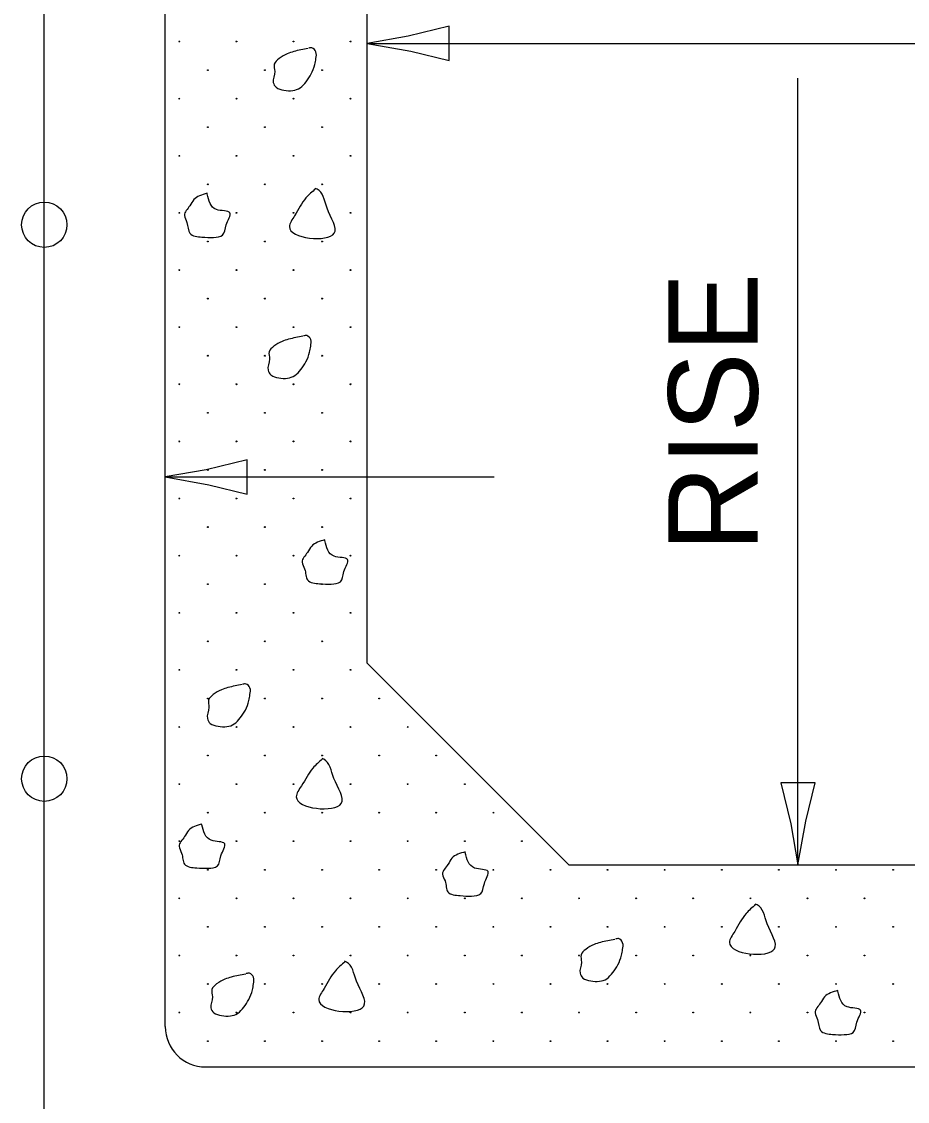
# Model space of a CAD drawing. Extents: x 2262347 to 2262977, y -3123475 to -3123075.
# Drawn here: x 2262546.06 to 2262576.26, y -3123434.48 to -3123397.68 of the extents above; entities that cross this region are included whole.
import ezdxf

# ---------------------------------------------------------------- set-up
doc = ezdxf.new("R2010")
doc.units = 0
doc.layers.add('RD_Pr_Roadway_Dimensions', color=7, linetype='Continuous')
doc.layers.add('RD_Pr_Roadway_Items', color=7, linetype='Continuous')

msp = doc.modelspace()

# ---------------------------------------------------------------- linework, layer by layer
at = {"layer": 'RD_Pr_Roadway_Dimensions'}
for p, q in [((2262557.844, -3123398.42), (2262599.143, -3123398.42)), ((2262572.53, -3123426.425), (2262572.53, -3123399.609)), ((2262550.959, -3123413.2), (2262562.176, -3123413.2))]:
    msp.add_line(p, q, dxfattribs=at)
for points in [[(2262560.643, -3123399.006), (2262560.644, -3123398.42), (2262560.644, -3123397.835), (2262559.244, -3123398.178), (2262557.844, -3123398.42), (2262559.337, -3123398.692)], [(2262553.757, -3123413.786), (2262553.759, -3123413.2), (2262553.759, -3123412.615), (2262552.358, -3123412.958), (2262550.959, -3123413.2), (2262552.452, -3123413.472)], [(2262573.116, -3123423.627), (2262572.53, -3123423.625), (2262571.945, -3123423.625), (2262572.288, -3123425.026), (2262572.53, -3123426.425), (2262572.802, -3123424.932)]]:
    msp.add_lwpolyline(points, close=True, dxfattribs=at)
at = {"layer": 'RD_Pr_Roadway_Items'}
for p, q in [((2262546.829, -3123437.438), (2262546.829, -3123372.051)), ((2262550.959, -3123431.934), (2262550.959, -3123377.555)), ((2262557.844, -3123419.544), (2262557.844, -3123389.945)), ((2262564.725, -3123426.425), (2262557.844, -3123419.544)), ((2262564.725, -3123426.425), (2262592.257, -3123426.425)), ((2262552.336, -3123433.308), (2262604.647, -3123433.308))]:
    msp.add_line(p, q, dxfattribs=at)
for centre, radius in [((2262551.44, -3123398.359), 0.0138), ((2262553.387, -3123398.359), 0.0138), ((2262555.333, -3123398.359), 0.0138), ((2262557.28, -3123398.359), 0.0138), ((2262552.413, -3123399.333), 0.0138), ((2262554.36, -3123399.333), 0.0138), ((2262556.307, -3123399.333), 0.0138), ((2262551.44, -3123400.306), 0.0138), ((2262553.387, -3123400.306), 0.0138), ((2262555.333, -3123400.306), 0.0138), ((2262557.28, -3123400.306), 0.0138), ((2262552.413, -3123401.28), 0.0138), ((2262554.36, -3123401.28), 0.0138), ((2262556.307, -3123401.28), 0.0138), ((2262551.44, -3123402.253), 0.0138), ((2262553.387, -3123402.253), 0.0138), ((2262555.333, -3123402.253), 0.0138), ((2262557.28, -3123402.253), 0.0138), ((2262552.413, -3123403.226), 0.0138), ((2262554.36, -3123403.226), 0.0138), ((2262556.307, -3123403.226), 0.0138), ((2262546.838, -3123404.603), 0.774), ((2262551.44, -3123404.2), 0.0138), ((2262553.387, -3123404.2), 0.0138), ((2262555.333, -3123404.2), 0.0138), ((2262557.28, -3123404.2), 0.0138), ((2262552.413, -3123405.173), 0.0138), ((2262554.36, -3123405.173), 0.0138), ((2262556.307, -3123405.173), 0.0138), ((2262551.44, -3123406.147), 0.0138), ((2262553.387, -3123406.147), 0.0138), ((2262555.333, -3123406.147), 0.0138), ((2262557.28, -3123406.147), 0.0138), ((2262552.413, -3123407.12), 0.0138), ((2262554.36, -3123407.12), 0.0138), ((2262556.307, -3123407.12), 0.0138), ((2262551.44, -3123408.093), 0.0138), ((2262553.387, -3123408.093), 0.0138), ((2262555.333, -3123408.093), 0.0138), ((2262557.28, -3123408.093), 0.0138), ((2262552.413, -3123409.067), 0.0138), ((2262554.36, -3123409.067), 0.0138), ((2262556.307, -3123409.067), 0.0138), ((2262551.44, -3123410.04), 0.0138), ((2262553.387, -3123410.04), 0.0138), ((2262555.333, -3123410.04), 0.0138), ((2262557.28, -3123410.04), 0.0138), ((2262552.413, -3123411.014), 0.0138), ((2262554.36, -3123411.014), 0.0138), ((2262556.307, -3123411.014), 0.0138), ((2262551.44, -3123411.987), 0.0138), ((2262553.387, -3123411.987), 0.0138), ((2262555.333, -3123411.987), 0.0138), ((2262557.28, -3123411.987), 0.0138), ((2262552.413, -3123412.96), 0.0138), ((2262554.36, -3123412.96), 0.0138), ((2262556.307, -3123412.96), 0.0138), ((2262551.44, -3123413.934), 0.0138), ((2262553.387, -3123413.934), 0.0138), ((2262555.333, -3123413.934), 0.0138), ((2262557.28, -3123413.934), 0.0138), ((2262552.413, -3123414.907), 0.0138), ((2262554.36, -3123414.907), 0.0138), ((2262556.307, -3123414.907), 0.0138), ((2262551.44, -3123415.881), 0.0138), ((2262553.387, -3123415.881), 0.0138), ((2262555.333, -3123415.881), 0.0138), ((2262557.28, -3123415.881), 0.0138), ((2262552.413, -3123416.854), 0.0138), ((2262554.36, -3123416.854), 0.0138), ((2262556.307, -3123416.854), 0.0138), ((2262551.44, -3123417.828), 0.0138), ((2262553.387, -3123417.828), 0.0138), ((2262555.333, -3123417.828), 0.0138), ((2262557.28, -3123417.828), 0.0138), ((2262552.413, -3123418.801), 0.0138), ((2262554.36, -3123418.801), 0.0138), ((2262556.307, -3123418.801), 0.0138), ((2262551.44, -3123419.774), 0.0138), ((2262553.387, -3123419.774), 0.0138), ((2262555.333, -3123419.774), 0.0138), ((2262557.28, -3123419.774), 0.0138), ((2262552.413, -3123420.748), 0.0138), ((2262554.36, -3123420.748), 0.0138), ((2262556.307, -3123420.748), 0.0138), ((2262558.254, -3123420.748), 0.0138), ((2262551.44, -3123421.721), 0.0138), ((2262553.387, -3123421.721), 0.0138), ((2262555.333, -3123421.721), 0.0138), ((2262557.28, -3123421.721), 0.0138), ((2262559.227, -3123421.721), 0.0138), ((2262546.838, -3123423.484), 0.774), ((2262552.413, -3123422.695), 0.0138), ((2262554.36, -3123422.695), 0.0138), ((2262556.307, -3123422.695), 0.0138), ((2262558.254, -3123422.695), 0.0138), ((2262560.2, -3123422.695), 0.0138), ((2262551.44, -3123423.668), 0.0138), ((2262553.387, -3123423.668), 0.0138), ((2262555.333, -3123423.668), 0.0138), ((2262557.28, -3123423.668), 0.0138), ((2262559.227, -3123423.668), 0.0138), ((2262561.174, -3123423.668), 0.0138), ((2262552.413, -3123424.641), 0.0138), ((2262554.36, -3123424.641), 0.0138), ((2262556.307, -3123424.641), 0.0138), ((2262558.254, -3123424.641), 0.0138), ((2262560.2, -3123424.641), 0.0138), ((2262562.147, -3123424.641), 0.0138), ((2262551.44, -3123425.615), 0.0138), ((2262553.387, -3123425.615), 0.0138), ((2262555.333, -3123425.615), 0.0138), ((2262557.28, -3123425.615), 0.0138), ((2262559.227, -3123425.615), 0.0138), ((2262561.174, -3123425.615), 0.0138), ((2262563.121, -3123425.615), 0.0138), ((2262552.413, -3123426.588), 0.0138), ((2262554.36, -3123426.588), 0.0138), ((2262556.307, -3123426.588), 0.0138), ((2262558.254, -3123426.588), 0.0138), ((2262560.2, -3123426.588), 0.0138), ((2262562.147, -3123426.588), 0.0138), ((2262564.094, -3123426.588), 0.0138), ((2262566.041, -3123426.588), 0.0138), ((2262567.988, -3123426.588), 0.0138), ((2262569.934, -3123426.588), 0.0138), ((2262571.881, -3123426.588), 0.0138), ((2262573.828, -3123426.588), 0.0138), ((2262575.775, -3123426.588), 0.0138), ((2262551.44, -3123427.562), 0.0138), ((2262553.387, -3123427.562), 0.0138), ((2262555.333, -3123427.562), 0.0138), ((2262557.28, -3123427.562), 0.0138), ((2262559.227, -3123427.562), 0.0138), ((2262561.174, -3123427.562), 0.0138), ((2262563.121, -3123427.562), 0.0138), ((2262565.067, -3123427.562), 0.0138), ((2262567.014, -3123427.562), 0.0138), ((2262568.961, -3123427.562), 0.0138), ((2262570.908, -3123427.562), 0.0138), ((2262572.855, -3123427.562), 0.0138), ((2262574.802, -3123427.562), 0.0138), ((2262552.413, -3123428.535), 0.0138), ((2262554.36, -3123428.535), 0.0138), ((2262556.307, -3123428.535), 0.0138), ((2262558.254, -3123428.535), 0.0138), ((2262560.2, -3123428.535), 0.0138), ((2262562.147, -3123428.535), 0.0138), ((2262564.094, -3123428.535), 0.0138), ((2262566.041, -3123428.535), 0.0138), ((2262567.988, -3123428.535), 0.0138), ((2262569.934, -3123428.535), 0.0138), ((2262571.881, -3123428.535), 0.0138), ((2262573.828, -3123428.535), 0.0138), ((2262575.775, -3123428.535), 0.0138), ((2262551.44, -3123429.508), 0.0138), ((2262553.387, -3123429.508), 0.0138), ((2262555.333, -3123429.508), 0.0138), ((2262557.28, -3123429.508), 0.0138), ((2262559.227, -3123429.508), 0.0138), ((2262561.174, -3123429.508), 0.0138), ((2262563.121, -3123429.508), 0.0138), ((2262565.067, -3123429.508), 0.0138), ((2262567.014, -3123429.508), 0.0138), ((2262568.961, -3123429.508), 0.0138), ((2262570.908, -3123429.508), 0.0138), ((2262572.855, -3123429.508), 0.0138), ((2262574.802, -3123429.508), 0.0138), ((2262552.413, -3123430.482), 0.0138), ((2262554.36, -3123430.482), 0.0138), ((2262556.307, -3123430.482), 0.0138), ((2262558.254, -3123430.482), 0.0138), ((2262560.2, -3123430.482), 0.0138), ((2262562.147, -3123430.482), 0.0138), ((2262564.094, -3123430.482), 0.0138), ((2262566.041, -3123430.482), 0.0138), ((2262567.988, -3123430.482), 0.0138), ((2262569.934, -3123430.482), 0.0138), ((2262571.881, -3123430.482), 0.0138), ((2262573.828, -3123430.482), 0.0138), ((2262575.775, -3123430.482), 0.0138), ((2262551.44, -3123431.455), 0.0138), ((2262553.387, -3123431.455), 0.0138), ((2262555.333, -3123431.455), 0.0138), ((2262557.28, -3123431.455), 0.0138), ((2262559.227, -3123431.455), 0.0138), ((2262561.174, -3123431.455), 0.0138), ((2262563.121, -3123431.455), 0.0138), ((2262565.067, -3123431.455), 0.0138), ((2262567.014, -3123431.455), 0.0138), ((2262568.961, -3123431.455), 0.0138), ((2262570.908, -3123431.455), 0.0138), ((2262572.855, -3123431.455), 0.0138), ((2262574.802, -3123431.455), 0.0138), ((2262552.413, -3123432.429), 0.0138), ((2262554.36, -3123432.429), 0.0138), ((2262556.307, -3123432.429), 0.0138), ((2262558.254, -3123432.429), 0.0138), ((2262560.2, -3123432.429), 0.0138), ((2262562.147, -3123432.429), 0.0138), ((2262564.094, -3123432.429), 0.0138), ((2262566.041, -3123432.429), 0.0138), ((2262567.988, -3123432.429), 0.0138), ((2262569.934, -3123432.429), 0.0138), ((2262571.881, -3123432.429), 0.0138), ((2262573.828, -3123432.429), 0.0138), ((2262575.775, -3123432.429), 0.0138)]:
    msp.add_circle(centre, radius, dxfattribs=at)
msp.add_arc((2262552.338, -3123431.932), 1.377, 180, 270, dxfattribs=at)
for points in [[(2262555.832, -3123398.601), (2262555.341, -3123398.7), (2262555.123, -3123398.78), (2262554.841, -3123398.936), (2262554.68, -3123399.127), (2262554.694, -3123399.379), (2262554.644, -3123399.753), (2262554.742, -3123399.918), (2262555.006, -3123400.019), (2262555.309, -3123400.026), (2262555.557, -3123399.939), (2262555.763, -3123399.73), (2262555.935, -3123399.464), (2262556.059, -3123399.143), (2262556.098, -3123398.936), (2262556.098, -3123398.714), (2262555.961, -3123398.574), (2262555.851, -3123398.585)], [(2262556.085, -3123403.381), (2262555.759, -3123403.686), (2262555.371, -3123404.294), (2262555.192, -3123404.668), (2262556.725, -3123404.893), (2262556.477, -3123404.041), (2262556.135, -3123403.387), (2262556.073, -3123403.365)], [(2262552.388, -3123403.532), (2262551.934, -3123403.748), (2262551.799, -3123403.954), (2262551.613, -3123404.285), (2262551.7, -3123404.523), (2262551.799, -3123404.895), (2262552.212, -3123405.023), (2262552.604, -3123405.037), (2262552.918, -3123404.957), (2262553.038, -3123404.61), (2262553.166, -3123404.197), (2262552.703, -3123404.083), (2262552.388, -3123403.553)], [(2262555.656, -3123408.405), (2262555.165, -3123408.506), (2262554.944, -3123408.584), (2262554.664, -3123408.745), (2262554.504, -3123408.931), (2262554.515, -3123409.183), (2262554.467, -3123409.559), (2262554.566, -3123409.724), (2262554.83, -3123409.823), (2262555.13, -3123409.835), (2262555.378, -3123409.745), (2262555.584, -3123409.539), (2262555.759, -3123409.272), (2262555.883, -3123408.947), (2262555.919, -3123408.745), (2262555.919, -3123408.518), (2262555.784, -3123408.382), (2262555.672, -3123408.389)], [(2262556.403, -3123415.343), (2262555.954, -3123415.559), (2262555.812, -3123415.77), (2262555.626, -3123416.1), (2262555.713, -3123416.334), (2262555.812, -3123416.711), (2262556.225, -3123416.839), (2262556.617, -3123416.848), (2262556.931, -3123416.773), (2262557.05, -3123416.426), (2262557.179, -3123416.013), (2262556.718, -3123415.899), (2262556.403, -3123415.369)], [(2262553.586, -3123420.278), (2262553.1, -3123420.379), (2262552.877, -3123420.457), (2262552.595, -3123420.618), (2262552.439, -3123420.804), (2262552.446, -3123421.056), (2262552.398, -3123421.433), (2262552.496, -3123421.598), (2262552.76, -3123421.696), (2262553.065, -3123421.708), (2262553.313, -3123421.618), (2262553.517, -3123421.412), (2262553.694, -3123421.146), (2262553.813, -3123420.82), (2262553.85, -3123420.618), (2262553.85, -3123420.391), (2262553.715, -3123420.256), (2262553.602, -3123420.262)], [(2262556.321, -3123422.811), (2262555.995, -3123423.121), (2262555.605, -3123423.727), (2262555.428, -3123424.099), (2262556.961, -3123424.326), (2262556.713, -3123423.472), (2262556.369, -3123422.823), (2262556.307, -3123422.795)], [(2262552.212, -3123425.032), (2262551.757, -3123425.248), (2262551.62, -3123425.459), (2262551.434, -3123425.789), (2262551.521, -3123426.023), (2262551.62, -3123426.4), (2262552.033, -3123426.524), (2262552.425, -3123426.535), (2262552.739, -3123426.457), (2262552.859, -3123426.111), (2262552.987, -3123425.698), (2262552.526, -3123425.583), (2262552.212, -3123425.053)], [(2262561.189, -3123425.978), (2262560.735, -3123426.193), (2262560.6, -3123426.404), (2262560.414, -3123426.735), (2262560.499, -3123426.969), (2262560.6, -3123427.345), (2262561.013, -3123427.469), (2262561.405, -3123427.483), (2262561.717, -3123427.402), (2262561.839, -3123427.056), (2262561.965, -3123426.643), (2262561.504, -3123426.528), (2262561.189, -3123425.998)], [(2262571.09, -3123427.774), (2262570.762, -3123428.082), (2262570.374, -3123428.687), (2262570.197, -3123429.064), (2262571.73, -3123429.286), (2262571.482, -3123428.435), (2262571.138, -3123427.783), (2262571.076, -3123427.758)], [(2262566.29, -3123428.965), (2262565.799, -3123429.064), (2262565.579, -3123429.137), (2262565.299, -3123429.3), (2262565.138, -3123429.486), (2262565.15, -3123429.74), (2262565.101, -3123430.112), (2262565.2, -3123430.277), (2262565.464, -3123430.376), (2262565.764, -3123430.39), (2262566.012, -3123430.302), (2262566.216, -3123430.091), (2262566.393, -3123429.828), (2262566.512, -3123429.502), (2262566.554, -3123429.3), (2262566.554, -3123429.073), (2262566.414, -3123428.935), (2262566.306, -3123428.949)], [(2262557.089, -3123429.724), (2262556.761, -3123430.029), (2262556.374, -3123430.637), (2262556.197, -3123431.014), (2262557.73, -3123431.236), (2262557.482, -3123430.385), (2262557.138, -3123429.733), (2262557.076, -3123429.708)], [(2262553.705, -3123430.146), (2262553.214, -3123430.245), (2262552.996, -3123430.319), (2262552.714, -3123430.479), (2262552.554, -3123430.665), (2262552.567, -3123430.922), (2262552.517, -3123431.294), (2262552.616, -3123431.459), (2262552.879, -3123431.557), (2262553.182, -3123431.571), (2262553.43, -3123431.484), (2262553.637, -3123431.273), (2262553.809, -3123431.009), (2262553.932, -3123430.683), (2262553.971, -3123430.479), (2262553.971, -3123430.252), (2262553.834, -3123430.117), (2262553.724, -3123430.128)], [(2262573.889, -3123430.704), (2262573.439, -3123430.917), (2262573.299, -3123431.128), (2262573.113, -3123431.459), (2262573.198, -3123431.695), (2262573.299, -3123432.069), (2262573.712, -3123432.198), (2262574.104, -3123432.207), (2262574.416, -3123432.131), (2262574.538, -3123431.785), (2262574.664, -3123431.372), (2262574.203, -3123431.257), (2262573.889, -3123430.727)]]:
    msp.add_spline(points, degree=3, dxfattribs=at)

# ---------------------------------------------------------------- texts
at = {"layer": 'RD_Pr_Roadway_Dimensions'}
msp.add_text('RISE', height=3.048, rotation=90, dxfattribs=at).set_placement((2262571.158, -3123415.751))

doc.saveas('drawing.dxf')
